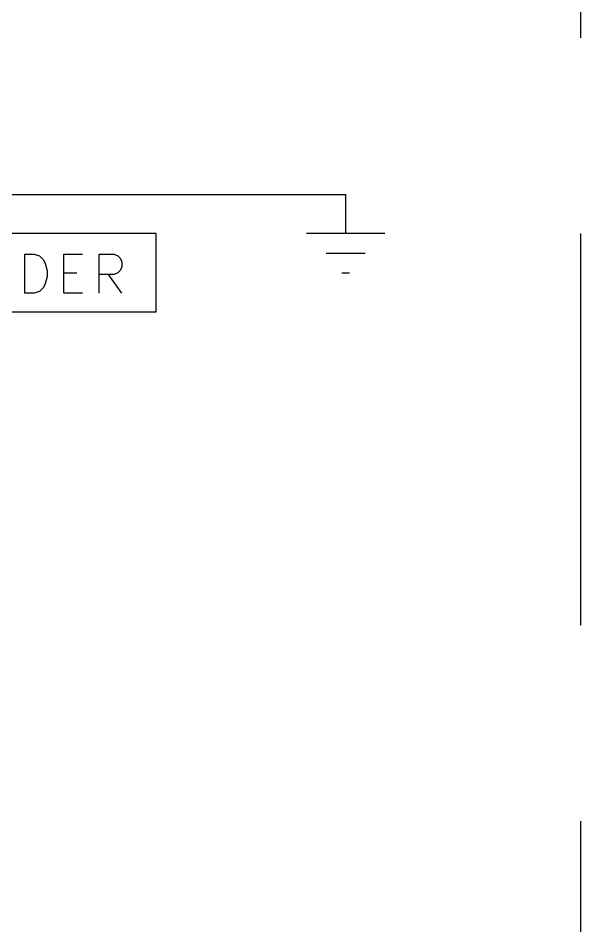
# Model space of a CAD drawing. Extents: x 0.4 to 16.1, y -11.3 to -0.4.
# Drawn here: x 9.432 to 10.15, y -3.434 to -2.275 of the extents above; entities that cross this region are included whole.
import ezdxf

# ---------------------------------------------------------------- set-up
doc = ezdxf.new("R2010")
doc.units = 0
doc.header["$MEASUREMENT"] = 0
doc.linetypes.add('DASHED', pattern=[0.75, 0.5, -0.25])
for name, color, linetype in [('BLUE3', 171, 'CONTINUOUS'), ('GREEN3', 91, 'CONTINUOUS'), ('RED2', 1, 'CONTINUOUS')]:
    doc.layers.add(name, color=color, linetype=linetype)

msp = doc.modelspace()

# ---------------------------------------------------------------- linework, layer by layer
at = {"layer": 'BLUE3', "linetype": 'DASHED'}
msp.add_line((10.15, -4.55), (10.15, -0.6), dxfattribs=at)
at = {"layer": 'GREEN3', "linetype": 'CONTINUOUS'}
msp.add_line((9.3, -2.5), (9.85, -2.5), dxfattribs=at)
at = {"layer": 'RED2', "linetype": 'CONTINUOUS'}
for p, q in [((9.85, -2.55), (9.85, -2.5)), ((9.60806, -2.54998), (8.94375, -2.54998)), ((9.60806, -2.6), (9.60806, -2.54998)), ((9.9, -2.55), (9.8, -2.55)), ((9.44033, -2.62619), (9.44033, -2.57619)), ((9.44033, -2.57619), (9.45223, -2.57619)), ((9.45223, -2.57619), (9.45938, -2.57857)), ((9.45938, -2.57857), (9.46414, -2.58333)), ((9.46414, -2.58333), (9.46652, -2.5881)), ((9.49033, -2.62619), (9.49033, -2.57619)), ((9.49033, -2.57619), (9.51414, -2.57619)), ((9.53557, -2.62619), (9.53557, -2.57619)), ((9.53557, -2.57619), (9.55461, -2.57619)), ((9.55461, -2.57619), (9.55938, -2.57857)), ((9.55938, -2.57857), (9.56176, -2.58095)), ((9.56176, -2.58095), (9.56414, -2.58572)), ((9.825, -2.575), (9.875, -2.575)), ((9.46652, -2.5881), (9.4689, -2.59762)), ((9.56414, -2.59286), (9.56176, -2.59762)), ((9.56414, -2.58572), (9.56414, -2.59286)), ((9.4689, -2.60476), (9.46652, -2.61429)), ((9.4689, -2.59762), (9.4689, -2.60476)), ((9.49033, -2.6), (9.507, -2.6)), ((9.55461, -2.60238), (9.53557, -2.60238)), ((9.56414, -2.62619), (9.54747, -2.60238)), ((9.55938, -2.6), (9.55461, -2.60238)), ((9.56176, -2.59762), (9.55938, -2.6)), ((9.60806, -2.65002), (9.60806, -2.6)), ((9.845, -2.6), (9.855, -2.6)), ((9.46652, -2.61429), (9.46414, -2.61905)), ((9.45223, -2.62619), (9.44033, -2.62619)), ((9.45938, -2.62381), (9.45223, -2.62619)), ((9.46414, -2.61905), (9.45938, -2.62381)), ((9.51414, -2.62619), (9.49033, -2.62619)), ((8.94375, -2.65002), (9.60806, -2.65002))]:
    msp.add_line(p, q, dxfattribs=at)

doc.saveas('drawing.dxf')
